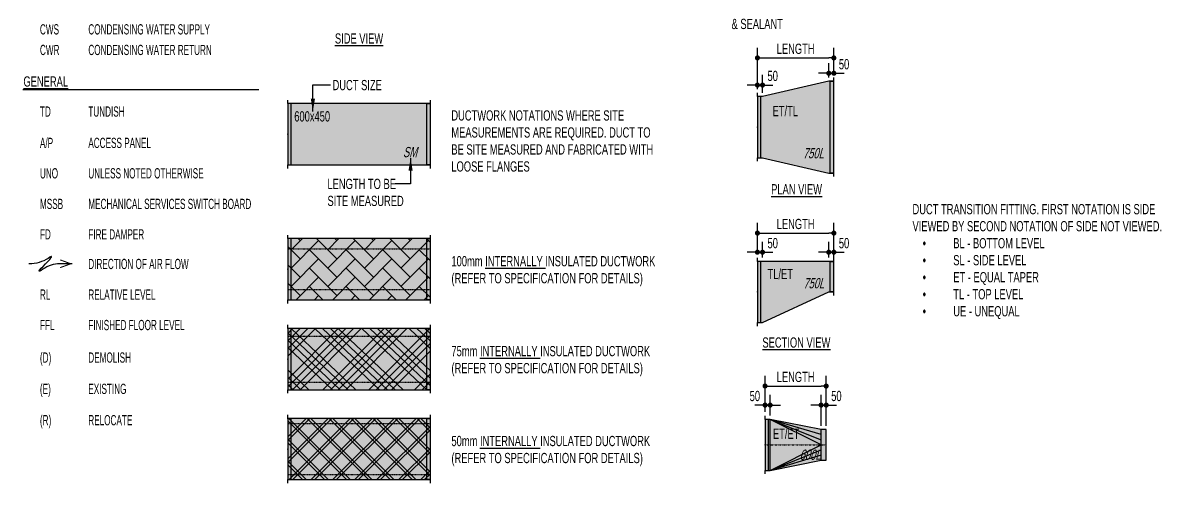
# Model space of a CAD drawing. Header units: millimetres. Extents: x 141 to 153906, y 19826 to 64501.
# Drawn here: x 9752 to 20923, y 44360 to 48872 of the extents above; entities that cross this region are included whole.
import ezdxf
from ezdxf.enums import TextEntityAlignment as Align

# ---------------------------------------------------------------- set-up
doc = ezdxf.new("R2010")
doc.units = ezdxf.units.MM
doc.linetypes.add('Ins', pattern=[1, 0.5, -0.5])
doc.linetypes.add('Vsdd', pattern=[3.55, 1.5, -0.85, 0.35, -0.85])
for name, color, linetype in [('Hvac-Dim', 7, 'Continuous'), ('Hvac-Legend', 7, 'Continuous'), ('Hvac-Notes', 7, 'Continuous'), ('Hvacduct-ra', 210, 'Continuous'), ('Hvacduct-ra-Shading', 223, 'Continuous'), ('Hvacduct-sa', 160, 'Continuous'), ('Hvacduct-sa-Shading', 163, 'Continuous'), ('HvacDuctText', 7, 'Continuous'), ('Hvacequip-Arrows', 230, 'Continuous'), ('Hvacins', 118, 'Continuous')]:
    doc.layers.add(name, color=color, linetype=linetype)
doc.styles.add('Arial', font='ARIALN.TTF', dxfattribs={"width": 0.8})
doc.styles.add('Arial Narrow_1', font='ARIALN.TTF', dxfattribs={"height": 250})
doc.dimstyles.new('ISO-25', dxfattribs={"dimtxt": 2.5, "dimasz": 2.5, "dimexe": 1.25, "dimexo": 0.625, "dimtad": 1, "dimtxsty": 'Standard', "dimcen": 2.5, "dimadec": 0, "dimazin": 0, "dimtfac": 1, "dimtmove": 0, "dimatfit": 3, "dimfxl": 1, "dimarcsym": 0})
doc.dimstyles.new('Standard 100', dxfattribs={"dimscale": 50, "dimtxt": 2, "dimasz": 1, "dimexe": 2, "dimexo": 0.63, "dimgap": 0.63, "dimtad": 1, "dimdec": 0, "dimrnd": 5, "dimzin": 0, "dimdsep": 46, "dimtxsty": 'Arial', "dimblk": 'DOT', "dimcen": 0.09, "dimclrd": 1, "dimclre": 1, "dimclrt": 256, "dimadec": 0, "dimazin": 0, "dimtfac": 1, "dimtdec": 0, "dimtofl": 0, "dimtmove": 0, "dimatfit": 3, "dimfxl": 1, "dimtolj": 1, "dimtzin": 0, "dimarcsym": 0})

# ---------------------------------------------------------------- blocks, each defined once
blk = doc.blocks.new('FLL-5391')
at = {"layer": 'Hvacduct-sa', "color": 8, "linetype": 'Continuous', "flags": 128}
blk.add_lwpolyline([(0, -335), (0, -300), (35, -300), (35, 300), (0, 300), (0, 335)], dxfattribs=at)
blk = doc.blocks.new('FLR-539A')
at = {"layer": 'Hvacduct-sa', "color": 8, "linetype": 'Continuous', "flags": 128}
blk.add_lwpolyline([(0, -335), (0, -300), (-35, -300), (-35, 300), (0, 300), (0, 335)], dxfattribs=at)
blk = doc.blocks.new('AC63C7')
at = {"layer": 'Hvacins', "linetype": 'Continuous'}
h = blk.add_hatch(dxfattribs=at)
h.set_pattern_fill('HERRING_45', color=118, scale=5, angle=45.003, style=0)
h.set_pattern_definition([(45.00297, (-2695.82, -54830.54), (-0.0093, 179.60512), [381, -127]), (135.00297, (-2606.02, -54740.73), (0.0093, -179.60512), [381, -127])])
h.paths.add_polyline_path([(-1400, -300), (0, -300), (0, 300), (-1400, 300)])
at = {"layer": 'Hvacduct-sa', "color": 160, "linetype": 'Continuous', "flags": 128}
blk.add_lwpolyline([(-1400, -300), (0, -300), (0, 300), (-1400, 300)], close=True, dxfattribs=at)
at = {"layer": 'Hvacduct-sa', "color": 160, "linetype": 'Continuous'}
blk.add_point((-1400, 0), dxfattribs=at)
at = {"layer": 'Hvacduct-sa-Shading', "color": 163, "linetype": 'Continuous'}
blk.add_solid([(-1400, -300), (0, -300), (-1400, 300), (0, 300)], dxfattribs=at)
at = {"layer": 'Hvacins', "color": 118, "linetype": 'Ins'}
for p, q in [((-1400, 200), (0, 200)), ((-1400, -200), (0, -200))]:
    blk.add_line(p, q, dxfattribs=at)
at = {"layer": 'Hvacduct-sa', "color": 8, "linetype": 'Continuous'}
for name, p in [('FLL-5391', (-1400, 0)), ('FLR-539A', (0, 0))]:
    blk.add_blockref(name, p, dxfattribs=at)
blk = doc.blocks.new('FLL-5F3F')
at = {"layer": 'Hvacduct-ra', "color": 8, "linetype": 'Continuous', "flags": 128}
blk.add_lwpolyline([(0, -335), (0, -300), (35, -300), (35, 300), (0, 300), (0, 335)], dxfattribs=at)
blk = doc.blocks.new('FLR-5F48')
at = {"layer": 'Hvacduct-ra', "color": 8, "linetype": 'Continuous', "flags": 128}
blk.add_lwpolyline([(0, -335), (0, -300), (-35, -300), (-35, 300), (0, 300), (0, 335)], dxfattribs=at)
blk = doc.blocks.new('AC63EA')
at = {"layer": 'Hvacins', "linetype": 'Continuous'}
h = blk.add_hatch(dxfattribs=at)
h.set_pattern_fill('ANSI34', color=118, scale=16.666667, style=0)
h.set_pattern_definition([(45, (-2727.76, -50073.73), (-224.5064, 224.5064), []), (45, (-2652.93, -50073.73), (-224.5064, 224.5064), []), (45, (-2578.1, -50073.73), (-224.5064, 224.5064), []), (45, (-2503.26, -50073.73), (-224.5064, 224.5064), [])])
h.paths.add_polyline_path([(-1400, -300), (0, -300), (0, 300), (-1400, 300)])
h = blk.add_hatch(dxfattribs=at)
h.set_pattern_fill('ANSI34', color=118, scale=16.666667, angle=91.6732, style=0)
h.set_pattern_definition([(136.67325, (-2727.76, -50073.73), (-217.8552, -230.9662), []), (136.67325, (-2729.95, -49998.93), (-217.8552, -230.9662), []), (136.67325, (-2732.13, -49924.12), (-217.8552, -230.9662), []), (136.67325, (-2734.32, -49849.32), (-217.8552, -230.9662), [])])
h.paths.add_polyline_path([(-1400, -300), (0, -300), (0, 300), (-1400, 300)])
at = {"layer": 'Hvacduct-ra', "color": 210, "linetype": 'Continuous', "flags": 128}
blk.add_lwpolyline([(-1400, -300), (0, -300), (0, 300), (-1400, 300)], close=True, dxfattribs=at)
at = {"layer": 'Hvacduct-ra', "color": 210, "linetype": 'Continuous'}
blk.add_point((-1400, 0), dxfattribs=at)
at = {"layer": 'Hvacduct-ra-Shading', "color": 223, "linetype": 'Continuous'}
blk.add_solid([(-1400, -300), (0, -300), (-1400, 300), (0, 300)], dxfattribs=at)
at = {"layer": 'Hvacins', "color": 118, "linetype": 'Ins'}
for p, q in [((-1400, 225), (0, 225)), ((-1400, -225), (0, -225))]:
    blk.add_line(p, q, dxfattribs=at)
at = {"layer": 'Hvacduct-ra', "color": 8, "linetype": 'Continuous'}
for name, p in [('FLL-5F3F', (-1400, 0)), ('FLR-5F48', (0, 0))]:
    blk.add_blockref(name, p, dxfattribs=at)
blk = doc.blocks.new('FLL-5F7D')
at = {"layer": 'Hvacduct-sa', "color": 8, "linetype": 'Continuous', "flags": 128}
blk.add_lwpolyline([(0, -335), (0, -300), (35, -300), (35, 300), (0, 300), (0, 335)], dxfattribs=at)
blk = doc.blocks.new('FLR-5F86')
at = {"layer": 'Hvacduct-sa', "color": 8, "linetype": 'Continuous', "flags": 128}
blk.add_lwpolyline([(0, -335), (0, -300), (-35, -300), (-35, 300), (0, 300), (0, 335)], dxfattribs=at)
blk = doc.blocks.new('AC640D')
at = {"layer": 'Hvacins', "linetype": 'Continuous'}
h = blk.add_hatch(dxfattribs=at)
h.set_pattern_fill('CONC_EXISTING', color=118, scale=20, style=0)
h.set_pattern_definition([(45, (-2871.49, -49293.69), (-107.76307, 107.76307), []), (45, (-2835.57, -49293.69), (-107.76307, 107.76307), []), (315, (-2871.49, -49293.69), (107.76307, 107.76307), []), (315, (-2835.57, -49293.69), (107.76307, 107.76307), [])])
h.paths.add_polyline_path([(-1400, -300), (0, -300), (0, 300), (-1400, 300)])
at = {"layer": 'Hvacduct-sa', "color": 160, "linetype": 'Continuous', "flags": 128}
blk.add_lwpolyline([(-1400, -300), (0, -300), (0, 300), (-1400, 300)], close=True, dxfattribs=at)
at = {"layer": 'Hvacduct-sa', "color": 160, "linetype": 'Continuous'}
blk.add_point((-1400, 0), dxfattribs=at)
at = {"layer": 'Hvacduct-sa-Shading', "color": 163, "linetype": 'Continuous'}
blk.add_solid([(-1400, -300), (0, -300), (-1400, 300), (0, 300)], dxfattribs=at)
at = {"layer": 'Hvacins', "color": 118, "linetype": 'Ins'}
for p, q in [((-1400, 250), (0, 250)), ((-1400, -250), (0, -250))]:
    blk.add_line(p, q, dxfattribs=at)
at = {"layer": 'Hvacduct-sa', "color": 8, "linetype": 'Continuous'}
for name, p in [('FLL-5F7D', (-1400, 0)), ('FLR-5F86', (0, 0))]:
    blk.add_blockref(name, p, dxfattribs=at)
blk = doc.blocks.new('_Dot')
at = {"color": 0, "linetype": 'ByBlock', "lineweight": -2}
blk.add_line((-0.5, 0), (-1, 0), dxfattribs=at)
at = {"color": 0, "linetype": 'ByBlock', "const_width": 0.5}
blk.add_lwpolyline([(-0.25, 0, 1), (0.25, 0, 1)], format="xyb", close=True, dxfattribs=at)
blk = doc.blocks.new('*D331')
at = {"layer": 'Defpoints', "color": 0, "transparency": 16777216}
for p in [(17711, 48528), (17711, 48335), (16961, 48185)]:
    blk.add_point(p, dxfattribs=at)
at = {"layer": 'Hvac-Dim', "color": 1, "lineweight": -2, "transparency": 16777216}
for p, q in [((16961, 48222), (16961, 48628)), ((17711, 48372), (17711, 48628)), ((17011, 48528), (17661, 48528))]:
    blk.add_line(p, q, dxfattribs=at)
at = {"layer": 'Hvac-Dim', "color": 1, "lineweight": -2, "transparency": 16777216, "xscale": 50, "yscale": 50, "zscale": 50, "rotation": 180}
blk.add_blockref('_Dot', (16961, 48528), dxfattribs=at)
at = {"layer": 'Hvac-Dim', "color": 1, "lineweight": -2, "transparency": 16777216, "xscale": 50, "yscale": 50, "zscale": 50}
blk.add_blockref('_Dot', (17711, 48528), dxfattribs=at)
at = {"layer": 'Hvac-Dim', "transparency": 16777216, "insert": (17336, 48617), "char_height": 100, "attachment_point": 5, "style": 'Arial'}
blk.add_mtext('\\A1;\\A1;LENGTH', dxfattribs=at)
blk = doc.blocks.new('*D332')
at = {"layer": 'Defpoints', "color": 0, "transparency": 16777216}
for p in [(17011, 48262), (16961, 48185), (17011, 48150)]:
    blk.add_point(p, dxfattribs=at)
at = {"layer": 'Hvac-Dim', "color": 1, "lineweight": -2, "transparency": 16777216}
for p, q in [((16911, 48262), (16861, 48262)), ((16961, 48222), (16961, 48362)), ((17011, 48187), (17011, 48362)), ((17061, 48262), (17111, 48262))]:
    blk.add_line(p, q, dxfattribs=at)
at = {"layer": 'Hvac-Dim', "color": 1, "lineweight": -2, "transparency": 16777216, "xscale": 50, "yscale": 50, "zscale": 50}
blk.add_blockref('_Dot', (16961, 48262), dxfattribs=at)
at = {"layer": 'Hvac-Dim', "color": 1, "lineweight": -2, "transparency": 16777216, "xscale": 50, "yscale": 50, "zscale": 50, "rotation": 180}
blk.add_blockref('_Dot', (17011, 48262), dxfattribs=at)
at = {"layer": 'Hvac-Dim', "transparency": 16777216, "insert": (17111, 48351), "char_height": 100, "attachment_point": 5, "style": 'Arial'}
blk.add_mtext('\\A1;50', dxfattribs=at)
blk = doc.blocks.new('*D333')
at = {"layer": 'Defpoints', "color": 0, "transparency": 16777216}
for p in [(17711, 46811), (16961, 46569), (17711, 46569)]:
    blk.add_point(p, dxfattribs=at)
at = {"layer": 'Hvac-Dim', "color": 1, "lineweight": -2, "transparency": 16777216}
for p, q in [((16961, 46606), (16961, 46911)), ((17011, 46811), (17661, 46811)), ((17711, 46606), (17711, 46911))]:
    blk.add_line(p, q, dxfattribs=at)
at = {"layer": 'Hvac-Dim', "color": 1, "lineweight": -2, "transparency": 16777216, "xscale": 50, "yscale": 50, "zscale": 50, "rotation": 180}
blk.add_blockref('_Dot', (16961, 46811), dxfattribs=at)
at = {"layer": 'Hvac-Dim', "color": 1, "lineweight": -2, "transparency": 16777216, "xscale": 50, "yscale": 50, "zscale": 50}
blk.add_blockref('_Dot', (17711, 46811), dxfattribs=at)
at = {"layer": 'Hvac-Dim', "transparency": 16777216, "insert": (17336, 46900), "char_height": 100, "attachment_point": 5, "style": 'Arial'}
blk.add_mtext('\\A1;\\A1;LENGTH', dxfattribs=at)
blk = doc.blocks.new('*D334')
at = {"layer": 'Defpoints', "color": 0, "transparency": 16777216}
for p in [(17011, 46624), (16961, 46569), (17011, 46534)]:
    blk.add_point(p, dxfattribs=at)
at = {"layer": 'Hvac-Dim', "color": 1, "lineweight": -2, "transparency": 16777216}
for p, q in [((16961, 46606), (16961, 46724)), ((17011, 46571), (17011, 46724)), ((16911, 46624), (16861, 46624)), ((17061, 46624), (17111, 46624))]:
    blk.add_line(p, q, dxfattribs=at)
at = {"layer": 'Hvac-Dim', "color": 1, "lineweight": -2, "transparency": 16777216, "xscale": 50, "yscale": 50, "zscale": 50}
blk.add_blockref('_Dot', (16961, 46624), dxfattribs=at)
at = {"layer": 'Hvac-Dim', "color": 1, "lineweight": -2, "transparency": 16777216, "xscale": 50, "yscale": 50, "zscale": 50, "rotation": 180}
blk.add_blockref('_Dot', (17011, 46624), dxfattribs=at)
at = {"layer": 'Hvac-Dim', "transparency": 16777216, "insert": (17111, 46712), "char_height": 100, "attachment_point": 5, "style": 'Arial'}
blk.add_mtext('\\A1;50', dxfattribs=at)
blk = doc.blocks.new('*D335')
at = {"layer": 'Defpoints', "color": 0, "transparency": 16777216}
for p in [(17661, 46624), (17661, 46534), (17711, 46534)]:
    blk.add_point(p, dxfattribs=at)
at = {"layer": 'Hvac-Dim', "color": 1, "lineweight": -2, "transparency": 16777216}
for p, q in [((17661, 46571), (17661, 46724)), ((17711, 46571), (17711, 46724)), ((17611, 46624), (17561, 46624)), ((17761, 46624), (17811, 46624))]:
    blk.add_line(p, q, dxfattribs=at)
at = {"layer": 'Hvac-Dim', "color": 1, "lineweight": -2, "transparency": 16777216, "xscale": 50, "yscale": 50, "zscale": 50}
blk.add_blockref('_Dot', (17661, 46624), dxfattribs=at)
at = {"layer": 'Hvac-Dim', "color": 1, "lineweight": -2, "transparency": 16777216, "xscale": 50, "yscale": 50, "zscale": 50, "rotation": 180}
blk.add_blockref('_Dot', (17711, 46624), dxfattribs=at)
at = {"layer": 'Hvac-Dim', "transparency": 16777216, "insert": (17811, 46712), "char_height": 100, "attachment_point": 5, "style": 'Arial'}
blk.add_mtext('\\A1;50', dxfattribs=at)
blk = doc.blocks.new('*D336')
at = {"layer": 'Defpoints', "color": 0, "transparency": 16777216}
for p in [(17661, 48378), (17661, 48300), (17711, 48335)]:
    blk.add_point(p, dxfattribs=at)
at = {"layer": 'Hvac-Dim', "color": 1, "lineweight": -2, "transparency": 16777216}
for p, q in [((17611, 48378), (17561, 48378)), ((17661, 48337), (17661, 48478)), ((17711, 48372), (17711, 48478)), ((17761, 48378), (17811, 48378))]:
    blk.add_line(p, q, dxfattribs=at)
at = {"layer": 'Hvac-Dim', "color": 1, "lineweight": -2, "transparency": 16777216, "xscale": 50, "yscale": 50, "zscale": 50}
blk.add_blockref('_Dot', (17661, 48378), dxfattribs=at)
at = {"layer": 'Hvac-Dim', "color": 1, "lineweight": -2, "transparency": 16777216, "xscale": 50, "yscale": 50, "zscale": 50, "rotation": 180}
blk.add_blockref('_Dot', (17711, 48378), dxfattribs=at)
at = {"layer": 'Hvac-Dim', "transparency": 16777216, "insert": (17811, 48466), "char_height": 100, "attachment_point": 5, "style": 'Arial'}
blk.add_mtext('\\A1;50', dxfattribs=at)
blk = doc.blocks.new('FLL-55B0')
at = {"layer": 'Hvacduct-sa', "color": 8, "linetype": 'Continuous', "flags": 128}
blk.add_lwpolyline([(0, -335), (0, -300), (35, -300), (35, 300), (0, 300), (0, 335)], dxfattribs=at)
blk = doc.blocks.new('FLR-55B9')
at = {"layer": 'Hvacduct-sa', "color": 8, "linetype": 'Continuous', "flags": 128}
blk.add_lwpolyline([(0, -335), (0, -300), (-35, -300), (-35, 300), (0, 300), (0, 335)], dxfattribs=at)
blk = doc.blocks.new('*D344')
at = {"layer": 'Defpoints', "color": 0, "transparency": 16777216}
for p in [(17636, 45312), (17036, 45020), (17636, 44885)]:
    blk.add_point(p, dxfattribs=at)
at = {"layer": 'Hvac-Dim', "color": 1, "lineweight": -2, "transparency": 16777216}
for p, q in [((17036, 45058), (17036, 45412)), ((17636, 44923), (17636, 45412)), ((17086, 45312), (17586, 45312))]:
    blk.add_line(p, q, dxfattribs=at)
at = {"layer": 'Hvac-Dim', "color": 1, "lineweight": -2, "transparency": 16777216, "xscale": 50, "yscale": 50, "zscale": 50, "rotation": 180}
blk.add_blockref('_Dot', (17036, 45312), dxfattribs=at)
at = {"layer": 'Hvac-Dim', "color": 1, "lineweight": -2, "transparency": 16777216, "xscale": 50, "yscale": 50, "zscale": 50}
blk.add_blockref('_Dot', (17636, 45312), dxfattribs=at)
at = {"layer": 'Hvac-Dim', "transparency": 16777216, "insert": (17336, 45401), "char_height": 100, "attachment_point": 5, "style": 'Arial'}
blk.add_mtext('\\A1;\\A1;LENGTH', dxfattribs=at)
blk = doc.blocks.new('*D345')
at = {"layer": 'Defpoints', "color": 0, "transparency": 16777216}
for p in [(17036, 45020), (17086, 45125), (17086, 44985)]:
    blk.add_point(p, dxfattribs=at)
at = {"layer": 'Hvac-Dim', "color": 1, "lineweight": -2, "transparency": 16777216}
for p, q in [((17036, 45058), (17036, 45225)), ((17086, 45023), (17086, 45225)), ((16986, 45125), (16936, 45125)), ((17136, 45125), (17186, 45125))]:
    blk.add_line(p, q, dxfattribs=at)
at = {"layer": 'Hvac-Dim', "color": 1, "lineweight": -2, "transparency": 16777216, "xscale": 50, "yscale": 50, "zscale": 50}
blk.add_blockref('_Dot', (17036, 45125), dxfattribs=at)
at = {"layer": 'Hvac-Dim', "color": 1, "lineweight": -2, "transparency": 16777216, "xscale": 50, "yscale": 50, "zscale": 50, "rotation": 180}
blk.add_blockref('_Dot', (17086, 45125), dxfattribs=at)
at = {"layer": 'Hvac-Dim', "transparency": 16777216, "insert": (16936, 45214), "char_height": 100, "attachment_point": 5, "style": 'Arial'}
blk.add_mtext('\\A1;50', dxfattribs=at)
blk = doc.blocks.new('*D346')
at = {"layer": 'Defpoints', "color": 0, "transparency": 16777216}
for p in [(17586, 45125), (17586, 44885), (17636, 44885)]:
    blk.add_point(p, dxfattribs=at)
at = {"layer": 'Hvac-Dim', "color": 1, "lineweight": -2, "transparency": 16777216}
for p, q in [((17586, 44923), (17586, 45225)), ((17636, 44923), (17636, 45225)), ((17536, 45125), (17486, 45125)), ((17686, 45125), (17736, 45125))]:
    blk.add_line(p, q, dxfattribs=at)
at = {"layer": 'Hvac-Dim', "color": 1, "lineweight": -2, "transparency": 16777216, "xscale": 50, "yscale": 50, "zscale": 50}
blk.add_blockref('_Dot', (17586, 45125), dxfattribs=at)
at = {"layer": 'Hvac-Dim', "color": 1, "lineweight": -2, "transparency": 16777216, "xscale": 50, "yscale": 50, "zscale": 50, "rotation": 180}
blk.add_blockref('_Dot', (17636, 45125), dxfattribs=at)
at = {"layer": 'Hvac-Dim', "transparency": 16777216, "insert": (17736, 45214), "char_height": 100, "attachment_point": 5, "style": 'Arial'}
blk.add_mtext('\\A1;50', dxfattribs=at)

msp = doc.modelspace()

# ---------------------------------------------------------------- hatches: boundary and pattern name
at = {"layer": 'Hvacduct-sa-Shading', "linetype": 'Continuous'}
for points in [[(16961, 47550), (17011, 47550), (17661, 47400), (17711, 47400), (17711, 48300), (17661, 48300), (17011, 48150), (16961, 48150)], [(16961, 45933.9), (17011, 45933.9), (17661, 46233.9), (17711, 46233.9), (17711, 46533.9), (17661, 46533.9), (17011, 46533.9), (16961, 46533.9)], [(17036, 44485.4), (17086, 44485.4), (17586, 44585.4), (17636, 44585.4), (17636, 44885.4), (17586, 44885.4), (17086, 44985.4), (17036, 44985.4)]]:
    msp.add_hatch(color=163, dxfattribs=at).paths.add_polyline_path(points)

# ---------------------------------------------------------------- linework, layer by layer
at = {"layer": 'Hvac-Notes', "color": 1}
msp.add_line((9752.5, 48217.9), (12067.4, 48217.9), dxfattribs=at)
at = {"layer": 'Hvacduct-sa', "color": 1, "linetype": 'Vsdd'}
msp.add_line((17036, 44735.4, 1270), (17636, 44735.4, 1270), dxfattribs=at)
at = {"layer": 'Hvacduct-sa', "color": 160, "linetype": 'Continuous', "flags": 128}
for points, elevation in [([(16961, 47550), (17011, 47550), (17661, 47400), (17711, 47400), (17711, 48300), (17661, 48300), (17011, 48150), (16961, 48150)], 635), ([(12352.2, 47480.3), (13752.2, 47480.3), (13752.2, 48080.3), (12352.2, 48080.3)], 635), ([(16961, 45933.9), (17011, 45933.9), (17661, 46233.9), (17711, 46233.9), (17711, 46533.9), (17661, 46533.9), (17011, 46533.9), (16961, 46533.9)], 635), ([(17036, 44485.4), (17086, 44485.4), (17586, 44585.4), (17636, 44585.4), (17636, 44885.4), (17586, 44885.4), (17086, 44985.4), (17036, 44985.4)], 1270), ([(17036, 44485.4), (17086, 44485.4), (17586, 44585.4), (17636, 44585.4), (17636, 44885.4), (17586, 44885.4), (17086, 44985.4), (17036, 44985.4)], 1270)]:
    msp.add_lwpolyline(points, close=True, dxfattribs=dict(at, elevation=elevation))
at = {"layer": 'Hvacduct-sa', "color": 8, "linetype": 'Continuous', "flags": 128}
for points, elevation in [([(17711, 47365), (17711, 47400), (17676, 47400), (17676, 48300), (17711, 48300), (17711, 48335)], 635), ([(16961, 47515), (16961, 47550), (16996, 47550), (16996, 48150), (16961, 48150), (16961, 48185)], 635), ([(16961, 45898.9), (16961, 45933.9), (16996, 45933.9), (16996, 46533.9), (16961, 46533.9), (16961, 46568.9)], 635), ([(17711, 46198.9), (17711, 46233.9), (17676, 46233.9), (17676, 46533.9), (17711, 46533.9), (17711, 46568.9)], 635), ([(17036, 44450.4), (17036, 44485.4), (17071, 44485.4), (17071, 44985.4), (17036, 44985.4), (17036, 45020.4)], 1270), ([(17086, 44485.4), (17086, 44985.4)], 1270), ([(17086, 44485.4), (17586, 44735.4), (17086, 44985.4)], 1270), ([(17586, 44835.4), (17086, 44985.4), (17586, 44785.4)], 1270), ([(17586, 44585.4), (17586, 44885.4)], 1270), ([(17586, 44635.4), (17086, 44485.4), (17586, 44685.4)], 1270)]:
    msp.add_lwpolyline(points, dxfattribs=dict(at, elevation=elevation))
at = {"layer": 'Hvacduct-sa', "color": 160, "linetype": 'Continuous'}
for p in [(16961, 47850, 635), (12352.2, 47780.3, 635), (16961, 46233.9, 635), (17036, 44735.4, 1270)]:
    msp.add_point(p, dxfattribs=at)
at = {"layer": 'Hvacduct-sa-Shading', "color": 163, "linetype": 'Continuous'}
msp.add_point((12352.2, 47780.3, 635), dxfattribs=at)
msp.add_solid([(12352.2, 47480.3, 635), (13752.2, 47480.3, 635), (12352.2, 48080.3, 635), (13752.2, 48080.3, 635)], dxfattribs=at)
at = {"layer": 'Hvacequip-Arrows', "color": 1}
msp.add_line((10238.5, 46510.5), (10113.5, 46510.5), dxfattribs=at)
msp.add_lwpolyline([(10113.5, 46510.5), (10092.9, 46509.7), (10072.3, 46507.1), (10051.8, 46502.9), (10031.2, 46497), (10010.7, 46489.3), (9990.2, 46480), (9969.7, 46469), (9949.2, 46456.2), (9931.7, 46445.2), (9920.1, 46439.2), (9914.5, 46438.2), (9914.7, 46442.4), (9920.9, 46451.5), (9933, 46465.8), (9951, 46485.1), (9974.9, 46509.4), (9998.8, 46533.8), (10016.9, 46553.1), (10029.1, 46567.5), (10035.4, 46576.8), (10035.8, 46581), (10030.3, 46580.3), (10018.9, 46574.5), (10001.7, 46563.7), (9981.1, 46551.3), (9959.7, 46540.5), (9937.4, 46531.3), (9914.3, 46523.8), (9890.4, 46518), (9865.6, 46513.9), (9840, 46511.4), (9813.5, 46510.5)], dxfattribs=at)
at = {"layer": 'Hvacequip-Arrows', "color": 1, "const_width": 10}
msp.add_lwpolyline([(10119.3, 46548.6), (10223.9, 46510.5), (10119.3, 46472.5)], dxfattribs=at)

# ---------------------------------------------------------------- block references
at = {"layer": 'Hvacduct-ra', "color": 210, "linetype": 'Continuous'}
msp.add_blockref('AC63EA', (13752.2, 45575.9, 635), dxfattribs=at)
at = {"layer": 'Hvacduct-sa', "color": 8, "linetype": 'Continuous'}
for name, p in [('FLL-55B0', (12352.2, 47780.3, 635)), ('FLR-55B9', (13752.2, 47780.3, 635))]:
    msp.add_blockref(name, p, dxfattribs=at)
at = {"layer": 'Hvacduct-sa', "color": 160, "linetype": 'Continuous'}
for name, p in [('AC63C7', (13752.2, 46457.3, 635)), ('AC640D', (13752.2, 44694.6, 635))]:
    msp.add_blockref(name, p, dxfattribs=at)

# ---------------------------------------------------------------- texts
at = {"layer": 'Hvac-Legend', "char_height": 100, "style": 'Arial Narrow_1'}
for s, insert, width, attachment_point in [('\\L\\W0.8;SIDE VIEW', (13052.2, 48718, 635), 683.343, 5), ('\\L\\W0.8;PLAN VIEW', (17095.7, 47290.8, 635), 529.484, 1), ('\\L\\W0.8;SECTION VIEW', (17009.9, 45788.6, 635), 683.343, 1)]:
    msp.add_mtext(s, dxfattribs=dict(at, insert=insert, width=width, attachment_point=attachment_point))
at = {"layer": 'Hvac-Notes', "style": 'Arial Narrow_1', "width": 0.7}
for s, p in [('CWS', (9921, 48758.3)), ('CONDENSING WATER SUPPLY', (10395.7, 48758.3)), ('CWR', (9921, 48556.4)), ('CONDENSING WATER RETURN', (10395.7, 48556.4)), ('TD', (9921, 47952.8)), ('TUNDISH', (10395.7, 47952.8)), ('A/P', (9921, 47645.4)), ('ACCESS PANEL', (10395.7, 47645.4)), ('UNO', (9921, 47347.2)), ('UNLESS NOTED OTHERWISE', (10395.7, 47347.2)), ('MSSB', (9921, 47047.2)), ('MECHANICAL SERVICES SWITCH BOARD', (10395.7, 47047.2)), ('FD', (9921, 46748.6)), ('FIRE DAMPER', (10395.7, 46748.6)), ('DIRECTION OF AIR FLOW', (10395.7, 46458.6)), ('RL', (9921, 46158.9)), ('RELATIVE LEVEL', (10395.7, 46158.9)), ('FFL', (9921, 45859.9)), ('FINISHED FLOOR LEVEL', (10395.7, 45859.9)), ('(D)', (9920.9, 45541.3)), ('DEMOLISH', (10395.6, 45541.3)), ('(E)', (9920.9, 45234.3)), ('EXISTING', (10395.6, 45234.3)), ('(R)', (9920.9, 44927.4)), ('RELOCATE', (10395.6, 44927.4))]:
    msp.add_text(s, height=100, dxfattribs=at).set_placement(p)
at = {"layer": 'Hvac-Notes', "char_height": 100, "attachment_point": 1, "style": 'Arial Narrow_1'}
for s, insert, width in [('\\W0.8;TURN OUT FIXED VIA SHEETMETAL SCREWS & SEALANT ', (16707.1, 49244.6, 635), 1096.419), ('\\L\\W0.8;GENERAL', (9759, 48347.2, 635), 1062.567), ('\\W0.8;DUCT SIZE', (12792.1, 48312, 635), 830.813), ('\\W0.8;DUCTWORK NOTATIONS WHERE SITE MEASUREMENTS ARE REQUIRED. DUCT TO BE SITE MEASURED AND FABRICATED WITH LOOSE FLANGES ', (13957.8, 48014.5, 1270), 1991.361), ('\\W0.8;LENGTH TO BE  SITE MEASURED', (12742.2, 47343.2, 1270), 844.489), ('\\W0.8;DUCT TRANSITION FITTING. FIRST NOTATION IS SIDE VIEWED BY SECOND NOTATION OF SIDE NOT VIEWED. \\P\\pxi-3,l4t4;•^IBL - BOTTOM LEVEL \\P•^ISL - SIDE LEVEL \\P•^IET - EQUAL TAPER \\P•^ITL - TOP LEVEL\\P•^IUE - UNEQUAL', (18482.7, 47095.8), 2528.027), ('\\W0.8;100mm {\\LINTERNALLY} INSULATED DUCTWORK (REFER TO SPECIFICATION FOR DETAILS)', (13958.6, 46585.8), 2134.971), ('\\W0.8;75mm {\\LINTERNALLY} INSULATED DUCTWORK (REFER TO SPECIFICATION FOR DETAILS)', (13958.6, 45704.5), 2134.971), ('\\W0.8;50mm {\\LINTERNALLY} INSULATED DUCTWORK (REFER TO SPECIFICATION FOR DETAILS)', (13958.6, 44823.2), 2134.971)]:
    msp.add_mtext(s, dxfattribs=dict(at, insert=insert, width=width))
at = {"layer": 'HvacDuctText', "style": 'Arial Narrow_1', "width": 0.8}
for s, p in [('ET/TL', (17234.7, 48009.2, 635)), ('600x450', (12592.2, 47955.3, 635)), ('TL/ET', (17184.9, 46412.5, 635)), ('ET/ET', (17242.8, 44846.1, 1270))]:
    msp.add_text(s, height=100, dxfattribs=at).set_placement(p, align=Align.MIDDLE)
at = {"layer": 'HvacDuctText', "linetype": 'Continuous', "style": 'Arial Narrow_1', "oblique": 15, "width": 0.8}
for s, p in [('SM', (13552.2, 47605.3, 635)), ('750L', (17510.1, 47593.9, 635)), ('750L', (17514, 46319.9, 635)), ('600L', (17478, 44638.9, 1270))]:
    msp.add_text(s, height=100, dxfattribs=at).set_placement(p, align=Align.MIDDLE)

# ---------------------------------------------------------------- dimensions: what is measured, and where the dimension line sits
at = {"layer": 'Hvac-Dim'}
for base, p1, p2, picture, middle in [((17711, 48528.3), (16961, 48185, 635), (17711, 48335, 635), '*D331', (17336, 48617.5)), ((17711, 46810.6), (16961, 46568.9, 635), (17711, 46568.9, 635), '*D333', (17336, 46899.8)), ((17636, 45312.1, 635), (17036, 45020.4, 1270), (17636, 44885.4, 1270), '*D344', (17336, 45401.3, 635))]:
    dim = msp.add_linear_dim(base=base, p1=p1, p2=p2, text='\\A1;LENGTH', dimstyle='Standard 100', override={"dimexo": 0.75, "dimgap": 0.75, "dimblk1": 'Dot', "dimblk2": 'Dot', "dimsah": 1, "dimtmove": 1}, dxfattribs=at)
    dim.commit()
    dim.dimension.update_dxf_attribs({"geometry": picture, "text_midpoint": middle})
for base, p1, p2, picture, middle in [((17661, 48377.7), (17711, 48335, 635), (17661, 48300, 635), '*D336', (17811, 48377.7)), ((17011, 48262.1), (16961, 48185, 635), (17011, 48150, 635), '*D332', (17111, 48262.1)), ((17011, 46623.9), (16961, 46568.9, 635), (17011, 46533.9, 635), '*D334', (17111, 46623.9)), ((17661, 46623.9), (17711, 46533.9, 635), (17661, 46533.9, 635), '*D335', (17811, 46623.9)), ((17086, 45125.5, 635), (17036, 45020.4, 1270), (17086, 44985.4, 1270), '*D345', (16936, 45125.5, 635)), ((17586, 45125.5, 635), (17636, 44885.4, 1270), (17586, 44885.4, 1270), '*D346', (17736, 45125.5, 635))]:
    dim = msp.add_linear_dim(base=base, p1=p1, p2=p2, dimstyle='Standard 100', override={"dimexo": 0.75, "dimgap": 0.75, "dimblk1": 'Dot', "dimblk2": 'Dot', "dimsah": 1, "dimtmove": 1}, dxfattribs=at)
    dim.commit()
    dim.dimension.update_dxf_attribs({"geometry": picture, "text_midpoint": middle, "dimtype": 160})

# ---------------------------------------------------------------- leaders
at = {"layer": 'Hvac-Notes'}
for points in [[(12599.1, 48002.6, 635), (12599.1, 48263.5, 635), (12772, 48263.5, 635)], [(13557.7, 47547.1, 635), (13557.7, 47294.7, 635), (13407.9, 47294.7, 635)]]:
    msp.add_leader(points, dimstyle='ISO-25', override={"dimscale": 50, "dimtad": 0}, dxfattribs=at)

doc.saveas('drawing.dxf')
